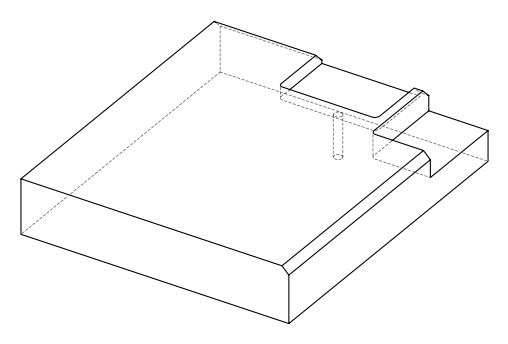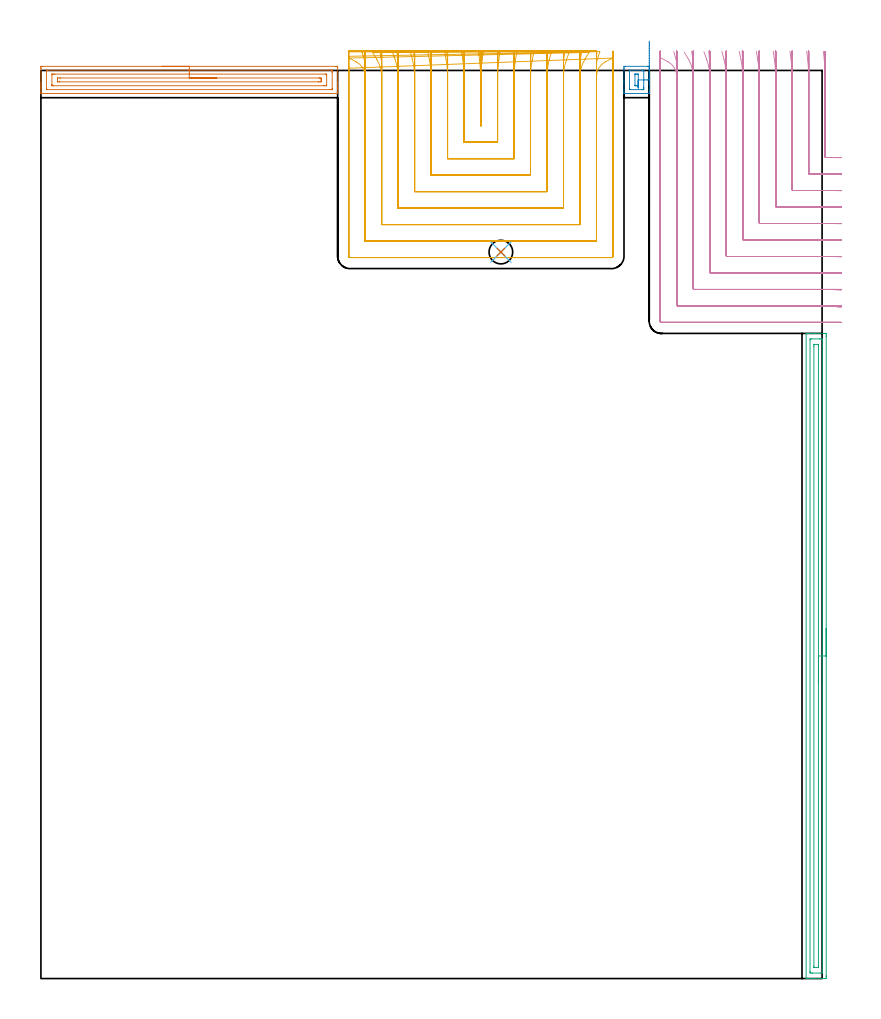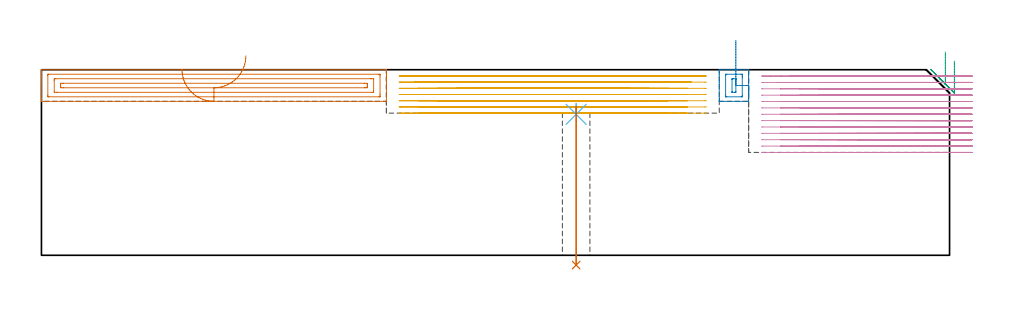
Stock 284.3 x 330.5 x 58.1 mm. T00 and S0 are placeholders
(PLAN: 7 operations, 3 tool changes, 74.1 min)
(1 AREA_MILL | FG_CHAMFER_SURFACE | UGT0205_001 | 3.67 min | 5579 mm3)
(2 AREA_MILL_1 | FG_CHAMFER_SURFACE_1 | UGT0205_001 | 0.51 min | 1024 mm3)
(3 AREA_MILL_2 | FG_CHAMFER_SURFACE_2 | UGT0205_001 | 5.83 min | 6381 mm3)
(4 MILL_CORNER_NOTCH_RECTANGULAR | CORNER_NOTCH_RECTANGULAR | NXT0201_009 | Follow Part, ap 2, ae 75% | 33.36 min | 155409 mm3)
(5 MILL_SLOT | SLOT_PARTIAL_RECTANGULAR | NXT0201_009 | Follow Part, ap 2, ae 75% | 30.47 min | 101484 mm3)
(6 SPOT_DRILL | STEP1HOLE | NXT0321_9005460120000 | 0.03 min | 2 mm3)
(7 DRILL_THROUGH_HOLE_INTO_CENTER | STEP1HOLE | NXT0301_057 | 0.2 min | 2569 mm3)
(TOOL UGT0205_001 | Chamfer Mill 20 x 3 x 45 deg. | D20 FL50 Z2)
(TOOL NXT0201_009 | ENDMILL 8mm [2P460-0800-NA 1630] | D8 FL26 Z6)
(TOOL NXT0321_9005460120000 | NC Spot Drill, 142deg, 12mm, Carbide, Uncoated | D12 PA142 FL30 Z2)
(TOOL NXT0301_057 | Carbide Drill 8.6mm [860.1-0860-026A1-MM 2214] | D8.6 PA140 FL47 Z2)
(OP 1 AREA_MILL)
G17 G21 G94 G90
T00 M6
G54
G17 G0 G90 X44. Y332. S1061 M3
G43 Z68.1 H0
Z58.2
G94 G1 X44.038 Z57.328 F250.
X44.152 Z56.463
X44.341 Z55.612
X44.603 Z54.78
X44.937 Z53.974
X45.34 Z53.2
X45.808 Z52.464
X46.34 Z51.772
X46.929 Z51.129
X47.572 Z50.539
X48.264 Z50.008
X49. Z49.54
X49.774 Z49.137
X50.58 Z48.803
X51.412 Z48.541
X52.264 Z48.352
X53.128 Z48.238
X54. Z48.2
X107.423
X107.797 Y331.996 Z48.202
X107.99 Y331.991 Z48.205
X108. Y331.794 Z48.403
Y326.164 Z54.031
Y325.539 Z54.658
Y325.278 Z54.919
Y324.653 Z55.544
Y324.391 Z55.805
Y323.868 Z56.331
Y323.505 Z56.694
Y322.406 Z57.793
Y322.122 Z58.069
X107.991 Y322.103 Z58.088
X107.869 Y322.1 Z58.1
X0.131
X0.01 Y322.103 Z58.088
X0.007 Y322.121 Z58.07
X0. Y322.406 Z57.793
Y323.142 Z57.057
Y323.868 Z56.331
Y324.391 Z55.805
Y324.653 Z55.544
Y325.278 Z54.919
Y325.539 Z54.658
Y326.164 Z54.031
Y331.169 Z49.028
X0.003 Y331.481 Z48.716
X0.008 Y331.991 Z48.205
X0.062 Y331.994 Z48.203
X0.577 Y332. Z48.2
X54.
Y330.586 Z49.614
X105.652
X105.863 Y330.584 Z49.616
X105.968 Y330.581 Z49.619
X105.987 Y330.579 Z49.621
X105.991 Y330.565 Z49.635
X105.996 Y330.534 Z49.666
X105.998 Y330.458 Z49.742
X106. Y330.239 Z49.961
Y329.709 Z50.491
Y324.036 Z56.164
X105.997 Y323.68 Z56.52
X105.994 Y323.578 Z56.622
X105.99 Y323.522 Z56.678
X105.972 Y323.52 Z56.68
X105.863 Y323.517 Z56.683
X105.643 Y323.514 Z56.686
X2.348
X2.137 Y323.516 Z56.684
X2.032 Y323.519 Z56.681
X2.013 Y323.521 Z56.679
X2.009 Y323.535 Z56.665
X2.004 Y323.566 Z56.634
X2.001 Y323.643 Z56.557
X2. Y323.861 Z56.339
Y330.064 Z50.136
X2.003 Y330.42 Z49.78
X2.006 Y330.522 Z49.678
X2.01 Y330.578 Z49.622
X2.028 Y330.58 Z49.62
X2.137 Y330.583 Z49.617
X2.357 Y330.586 Z49.614
X54.
Y329.172 Z51.028
X103.512 Y329.171 Z51.029
X103.862 Y329.168 Z51.032
X103.969 Y329.165 Z51.035
X103.99 Y328.96 Z51.24
X103.997 Y328.823 Z51.377
X104. Y328.685 Z51.515
X103.999 Y325.141 Z55.059
X103.991 Y325.003 Z55.197
X103.984 Y324.935 Z55.265
X103.949 Y324.932 Z55.268
X103.862 Y324.93 Z55.27
X103.322 Y324.928 Z55.272
X102.971
X4.488 Y324.929 Z55.271
X4.138 Y324.933 Z55.267
X4.031 Y324.935 Z55.265
X4.01 Y325.14 Z55.06
X4.003 Y325.278 Z54.922
X4. Y325.415 Z54.785
X4.001 Y328.959 Z51.241
X4.009 Y329.097 Z51.103
X4.016 Y329.165 Z51.035
X4.051 Y329.168 Z51.032
X4.138 Y329.17 Z51.03
X4.678 Y329.172 Z51.028
X5.029
X54.
Y327.757 Z52.443
X101.191
X101.372 Y327.756 Z52.444
X101.936 Y327.75 Z52.45
X101.99 Y327.742 Z52.458
X101.993 Y327.659 Z52.541
X101.997 Y327.483 Z52.717
X102. Y327.131 Z53.069
Y327.05 Z53.15
X101.997 Y326.647 Z53.553
X101.993 Y326.446 Z53.754
X101.99 Y326.352 Z53.848
X101.895 Y326.349 Z53.851
X101.191 Y326.344 Z53.856
X101.011 Y326.343 Z53.857
X6.809
X6.628 Y326.344 Z53.856
X6.064 Y326.35 Z53.85
X6.01 Y326.358 Z53.842
X6.007 Y326.441 Z53.759
X6.003 Y326.617 Z53.583
X6. Y326.969 Z53.231
Y327.05 Z53.15
X6.003 Y327.453 Z52.747
X6.007 Y327.654 Z52.546
X6.01 Y327.748 Z52.452
X6.105 Y327.751 Z52.449
X6.809 Y327.756 Z52.444
X6.989 Y327.757 Z52.443
X54.
X54.872 Z52.481
X55.736 Z52.595
X56.588 Z52.783
X57.42 Z53.046
X58.226 Z53.38
X59. Z53.782
X59.736 Z54.251
X60.428 Z54.782
X61.071 Z55.372
X61.66 Z56.015
X62.192 Z56.707
X62.66 Z57.443
X63.063 Z58.216
X63.397 Z59.022
X63.659 Z59.854
X63.848 Z60.706
X63.962 Z61.571
X64. Z62.443
G0 Z68.1
M5
M2
(OP 2 AREA_MILL_1)
G17 G21 G94 G90
T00 M6
G54
G17 G0 G90 X221.4 Y341.192 S1061 M3
G43 Z68.1 H0
Z53.145
G94 G1 Y340.549 Z52.556 F250.
Y339.857 Z52.025
Y339.121 Z51.556
Y338.347 Z51.153
Y337.541 Z50.819
Y336.709 Z50.557
Y335.858 Z50.368
Y334.993 Z50.254
Y334.121 Z50.216
Y333.25 Z50.254
Y332.385 Z50.368
Y331.533 Z50.557
Y330.701 Z50.819
Y329.895 Z51.153
Y329.121 Z51.556
Y328.385 Z52.025
Y327.693 Z52.556
Y327.05 Z53.145
Y326.164 Z54.031
Y325.563 Z54.634
Y325.278 Z54.919
Y323.505 Z56.69
Y322.934 Z57.265
Y322.434 Z57.765
Y322.124 Z58.066
X221.391 Y322.103 Z58.088
X221.257 Y322.1 Z58.1
X212.343
X212.209 Y322.103 Z58.088
X212.2 Y322.124 Z58.066
Y322.434 Z57.765
Y322.934 Z57.265
Y323.505 Z56.69
Y325.563 Z54.634
Y326.164 Z54.031
Y326.75 Z53.446
Y331.181 Z49.016
X212.203 Y331.481 Z48.716
X212.208 Y331.992 Z48.206
X212.273 Y331.994 Z48.203
X212.789 Y332. Z48.2
X220.811
X221.185 Y331.996 Z48.202
X221.39 Y331.992 Z48.206
X221.4 Y331.782 Z48.415
Y327.05 Z53.145
X220.809 Y327.052 Z53.148
X219.4 Y327.05 Z53.15
Y324.391 Z55.809
Y324.022 Z56.178
X219.397 Y323.652 Z56.548
X219.393 Y323.547 Z56.653
X219.39 Y323.52 Z56.68
X219.384 Y323.519 Z56.681
X219.359 Y323.517 Z56.683
X219.249 Y323.515 Z56.685
X219.028 Y323.514 Z56.686
X214.562
X214.351 Y323.518 Z56.682
X214.246 Y323.521 Z56.679
X214.21 Y323.528 Z56.672
X214.207 Y323.56 Z56.64
X214.204 Y323.646 Z56.554
X214.2 Y323.874 Z56.326
Y330.078 Z50.122
X214.203 Y330.448 Z49.752
X214.207 Y330.553 Z49.647
X214.21 Y330.58 Z49.62
X214.216 Y330.581 Z49.619
X214.241 Y330.584 Z49.616
X214.351 Y330.585 Z49.615
X214.572 Y330.586 Z49.614
X219.038
X219.249 Y330.582 Z49.618
X219.354 Y330.579 Z49.621
X219.391 Y330.572 Z49.628
X219.393 Y330.54 Z49.66
X219.397 Y330.455 Z49.745
X219.4 Y330.226 Z49.974
Y327.05 Z53.15
X217.4
Y325.278 Z54.922
X217.399 Y325.125 Z55.075
X217.394 Y324.971 Z55.229
X217.389 Y324.934 Z55.266
X217.376 Y324.932 Z55.268
X217.333 Y324.929 Z55.271
X217.246
X216.705
X216.354 Y324.932 Z55.268
X216.24 Y324.935 Z55.265
X216.21 Y324.945 Z55.255
X216.205 Y325.022 Z55.178
X216.201 Y325.124 Z55.076
Y328.976 Z51.224
X216.206 Y329.129 Z51.071
X216.211 Y329.166 Z51.034
X216.224 Y329.168 Z51.032
X216.267 Y329.171 Z51.029
X216.354 Y329.172 Z51.028
X216.895 Y329.171 Z51.029
X217.246 Y329.168 Z51.032
X217.36 Y329.165 Z51.035
X217.39 Y329.155 Z51.045
X217.395 Y329.078 Z51.122
X217.399 Y328.976 Z51.224
X217.4 Y327.05 Z53.15
Y326.461 Z53.793
Y325.93 Z54.485
Y325.461 Z55.221
Y325.058 Z55.995
Y324.724 Z56.801
Y324.462 Z57.633
Y324.273 Z58.484
Y324.159 Z59.349
Y324.121 Z60.221
Y324.159 Z61.092
Y324.273 Z61.957
Y324.462 Z62.809
Y324.724 Z63.641
Y325.058 Z64.447
Y325.461 Z65.221
Y325.93 Z65.957
Y326.461 Z66.649
Y327.05 Z67.292
G0 Z68.1
M5
M2
(OP 3 AREA_MILL_2)
G17 G21 G94 G90
T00 M6
G54
G17 G0 G90 X285.8 Y127.4 S1061 M3
G43 Z68.1 H0
Z60.8
G94 G1 Y127.362 Z59.928 F250.
Y127.248 Z59.064
Y127.059 Z58.212
Y126.797 Z57.38
Y126.463 Z56.574
Y126.06 Z55.8
Y125.591 Z55.064
Y125.06 Z54.372
Y124.471 Z53.729
Y123.828 Z53.14
Y123.136 Z52.608
Y122.4 Z52.14
Y121.626 Z51.737
Y120.82 Z51.403
Y119.988 Z51.141
Y119.136 Z50.952
Y118.272 Z50.838
Y117.4 Z50.8
Y0.941
X285.799 Y0.594 Z50.801
X285.794 Y0.056 Z50.803
X285.791 Y0.008 Z50.805
X285.258 Y0. Z51.339
X281.706 Z54.888
X281.113 Z55.483
X280.818 Z55.778
X280.225 Z56.371
X279.93 Z56.665
X279.34 Z57.259
X278.86 Z57.739
X278.533 Z58.058
X278.503 Y0.009 Z58.088
X278.5 Y0.148 Z58.1
Y234.652
X278.503 Y234.791 Z58.088
X278.533 Y234.8 Z58.058
X278.861 Z57.738
X279.339 Z57.26
X279.93 Z56.665
X281.114 Z55.483
X281.706 Z54.888
X284.962 Z51.635
X285.258 Y234.798 Z51.339
X285.791 Y234.792 Z50.806
X285.794 Y234.744 Z50.803
X285.799 Y234.206 Z50.801
X285.8 Y233.661 Z50.8
Y117.4
X284.386 Z52.214
X284.385 Y2.362 Z52.215
X284.37 Y2.01 Z52.23
X283.856 Y2.002 Z52.744
X280.818 Y2. Z55.782
X280.304 Y2.002 Z56.296
X279.93 Y2.01 Z56.67
X279.915 Y2.377 Z56.685
X279.914 Y2.393 Z56.686
X279.915 Y232.438 Z56.685
X279.93 Y232.79 Z56.67
X280.444 Y232.798 Z56.156
X283.482 Y232.8 Z53.118
X283.996 Y232.798 Z52.604
X284.37 Y232.79 Z52.23
X284.385 Y232.422 Z52.215
Y232.407
X284.386 Y117.4 Z52.214
X282.972 Z53.628
X282.971 Y4.673 Z53.629
X282.969 Y4.161 Z53.631
X282.967 Y4.066 Z53.633
X282.965 Y4.023 Z53.635
X282.956 Y4.01 Z53.644
X282.914 Y4.007 Z53.686
X282.753 Y4.001 Z53.847
X281.546 Z55.054
X281.439 Y4.002 Z55.161
X281.354 Y4.007 Z55.246
X281.334 Y4.011 Z55.266
X281.332 Y4.014 Z55.268
X281.33 Y4.034 Z55.27
X281.329 Y4.161 Z55.271
X281.328 Y4.54 Z55.272
X281.329 Y230.127 Z55.271
X281.331 Y230.639 Z55.269
X281.333 Y230.734 Z55.267
X281.335 Y230.777 Z55.265
X281.343 Y230.79 Z55.257
X281.386 Y230.793 Z55.214
X281.547 Y230.799 Z55.053
X282.754 Z53.846
X282.861 Y230.798 Z53.739
X282.946 Y230.793 Z53.654
X282.966 Y230.789 Z53.634
X282.968 Y230.786 Z53.632
X282.97 Y230.765 Z53.63
X282.971 Y230.639 Z53.629
Y230.26
X282.972 Y117.4 Z53.628
Y116.528 Z53.667
Y115.663 Z53.78
Y114.812 Z53.969
Y113.98 Z54.232
Y113.174 Z54.565
Y112.4 Z54.968
Y111.664 Z55.437
Y110.972 Z55.968
Y110.329 Z56.557
Y109.74 Z57.201
Y109.208 Z57.893
Y108.74 Z58.628
Y108.337 Z59.402
Y108.003 Z60.208
Y107.741 Z61.04
Y107.552 Z61.892
Y107.438 Z62.757
Y107.4 Z63.628
G0 Z68.1
M5
M2
(OP 4 MILL_CORNER_NOTCH_RECTANGULAR)
G17 G21 G94 G90
T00 M6
G54
G17 G0 G90 X284.792 Y337.405 S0 M3
G43 Z68.1 H1
Z56.108
G94 G1 X285.095 Y334.42 F250.
G2 X285.4 Y328.375 R60. F500.
G1 Y299.196
G3 X285.796 Y298.8 R0.4
G1 X287.293
G2 X288.3 Y298.792 R60.
G1 X291.3 Y298.741 F250.
G0 Z68.1
X278.711 Y337.481
Z56.108
G1 X279.052 Y334.5
G2 X279.4 Y328.375 R54. F500.
G1 Y293.196
G3 X279.796 Y292.8 R0.4
G1 X287.293
G2 X288.3 Y292.791 R54.
G1 X291.299 Y292.735 F250.
G0 Z68.1
X272.625 Y337.475
Z56.108
G1 X273.008 Y334.5
G2 X273.4 Y328.375 R48. F500.
G1 Y287.196
G3 X273.796 Y286.8 R0.4
G1 X287.293
G2 X288.3 Y286.789 R48.
G1 X291.299 Y286.727 F250.
G0 Z68.1
X266.514 Y337.468
Z56.108
G1 X266.951 Y334.5
G2 X267.4 Y328.375 R42. F500.
G1 Y281.196
G3 X267.796 Y280.8 R0.4
G1 X287.293
G2 X288.3 Y280.788 R42.
G1 X291.299 Y280.716 F250.
G0 Z68.1
X260.365 Y337.456
Z56.108
G1 X260.875 Y334.5
G2 X261.4 Y328.375 R36. F500.
G1 Y275.196
G3 X261.796 Y274.8 R0.4
G1 X287.293
G2 X288.3 Y274.786 R36.
G1 X291.299 Y274.702 F250.
G0 Z68.1
X254.156 Y337.437
Z56.108
G1 X254.768 Y334.5
G2 X255.4 Y328.375 R30. F500.
G1 Y269.197
G3 X255.797 Y268.8 R0.4
G1 X287.293
G2 X288.3 Y268.783 R30.
G1 X291.298 Y268.682 F250.
G0 Z68.1
X247.84 Y337.401
Z56.108
G1 X248.605 Y334.5
G2 X249.4 Y328.375 R24. F500.
G1 Y263.197
G3 X249.797 Y262.8 R0.4
G1 X287.293
G2 X288.3 Y262.779 R24.
G1 X291.297 Y262.653 F250.
G0 Z68.1
X241.305 Y337.321
Z56.108
G1 X242.326 Y334.5
G2 X243.4 Y328.375 R18. F500.
G1 Y257.197
G3 X243.797 Y256.8 R0.4
G1 X287.293
G2 X288.3 Y256.772 R18.
G1 X291.295 Y256.604 F250.
G0 Z68.1
X234.188 Y337.08
Z56.108
G1 X235.719 Y334.5
G2 X237.4 Y328.375 R12. F500.
G1 Y251.197
G3 X237.797 Y250.8 R0.4
G1 X287.293
G2 X288.3 Y250.758 R12.
G1 X291.289 Y250.506 F250.
G0 Z68.1
X225.597 Y335.081
Z56.108
G1 X228.24 Y333.661
G2 X231.4 Y328.375 R6. F500.
G1 Y245.197
G3 X231.797 Y244.8 R0.4
G1 X287.293
G2 X288.3 Y244.715 R6.
G1 X291.257 Y244.212 F250.
G0 Z68.1
X225.4 Y331.375
Z56.108
G1 Y328.375
Y239.197 F500.
G3 X225.797 Y238.8 R0.4
G1 X287.293
X290.293 F250.
G0 Z68.1
X285.303 Y337.35
Z54.115
G1 X285.38 Y334.351
G2 X285.4 Y332.802 R60. F500.
G1 Y299.196
G3 X285.796 Y298.8 R0.4
G1 X288.257
X288.3
X291.3 Y298.798 F250.
G0 Z68.1
X279.279 Y337.499
Z54.115
G1 X279.373 Y334.5
G2 X279.4 Y332.802 R54. F500.
G1 Y293.196
G3 X279.796 Y292.8 R0.4
G1 X288.257
X288.3
X291.3 Y292.798 F250.
G0 Z68.1
X273.264 Y337.498
Z54.115
G1 X273.37 Y334.5
G2 X273.4 Y332.802 R48. F500.
G1 Y287.196
G3 X273.796 Y286.8 R0.4
G1 X288.257
X288.3
X291.3 Y286.797 F250.
G0 Z68.1
X267.244 Y337.498
Z54.115
G1 X267.366 Y334.5
G2 X267.4 Y332.802 R42. F500.
G1 Y281.196
G3 X267.796 Y280.8 R0.4
G1 X288.257
X288.3
X291.3 Y280.797 F250.
G0 Z68.1
X261.218 Y337.497
Z54.115
G1 X261.36 Y334.5
G2 X261.4 Y332.802 R36. F500.
G1 Y275.196
G3 X261.796 Y274.8 R0.4
G1 X288.257
X288.3
X291.3 Y274.796 F250.
G0 Z68.1
X255.182 Y337.495
Z54.115
G1 X255.352 Y334.5
G2 X255.4 Y332.802 R30. F500.
G1 Y269.197
G3 X255.797 Y268.8 R0.4
G1 X288.257
X288.3
X291.3 Y268.796 F250.
G0 Z68.1
X249.128 Y337.492
Z54.115
G1 X249.34 Y334.5
G2 X249.4 Y332.802 R24. F500.
G1 Y263.197
G3 X249.797 Y262.8 R0.4
G1 X288.257
X288.3
X291.3 Y262.795 F250.
G0 Z68.1
X243.037 Y337.487
Z54.115
G1 X243.32 Y334.5
G2 X243.4 Y332.802 R18. F500.
G1 Y257.197
G3 X243.797 Y256.8 R0.4
G1 X288.257
X288.3
X291.3 Y256.793 F250.
G0 Z68.1
X236.855 Y337.47
Z54.115
G1 X237.279 Y334.5
G2 X237.4 Y332.802 R12. F500.
G1 Y251.197
G3 X237.797 Y250.8 R0.4
G1 X288.257
X288.3
X291.3 Y250.789 F250.
G0 Z68.1
X230.306 Y337.377
Z54.115
G1 X231.155 Y334.5
G2 X231.4 Y332.802 R6. F500.
G1 Y245.197
G3 X231.797 Y244.8 R0.4
G1 X288.257
X288.3
X291.3 Y244.779 F250.
G0 Z68.1
X225.4 Y335.802
Z54.115
G1 Y332.802
Y239.197 F500.
G3 X225.797 Y238.8 R0.4
G1 X288.257
X291.257 F250.
G0 Z68.1
X285.398 Y337.346
Z52.123
G1 X285.4 Y334.346
Y334.306 F500.
Y299.196
G3 X285.796 Y298.8 R0.4
G1 X288.3
X291.3 F250.
G0 Z68.1
X279.389 Y337.5
Z52.123
G1 X279.4 Y334.5
Y334.306 F500.
Y293.196
G3 X279.796 Y292.8 R0.4
G1 X288.3
X291.3 F250.
G0 Z68.1
X273.387 Y337.5
Z52.123
G1 X273.4 Y334.5
Y334.306 F500.
Y287.196
G3 X273.796 Y286.8 R0.4
G1 X288.3
X291.3 F250.
G0 Z68.1
X267.386 Y337.5
Z52.123
G1 X267.4 Y334.5
Y334.306 F500.
Y281.196
G3 X267.796 Y280.8 R0.4
G1 X288.3
X291.3 F250.
G0 Z68.1
X261.383 Y337.5
Z52.123
G1 X261.399 Y334.5
X261.4 Y334.306 F500.
Y275.196
G3 X261.796 Y274.8 R0.4
G1 X288.3
X291.3 F250.
G0 Z68.1
X255.38 Y337.5
Z52.123
G1 X255.399 Y334.5
X255.4 Y334.306 F500.
Y269.197
G3 X255.797 Y268.8 R0.4
G1 X288.3
X291.3 F250.
G0 Z68.1
X249.375 Y337.5
Z52.123
G1 X249.399 Y334.5
X249.4 Y334.306 F500.
Y263.197
G3 X249.797 Y262.8 R0.4
G1 X288.3
X291.3 F250.
G0 Z68.1
X243.367 Y337.5
Z52.123
G1 X243.399 Y334.5
X243.4 Y334.306 F500.
Y257.197
G3 X243.797 Y256.8 R0.4
G1 X288.3
X291.3 F250.
G0 Z68.1
X237.35 Y337.5
Z52.123
G1 X237.398 Y334.5
X237.4 Y334.306 F500.
Y251.197
G3 X237.797 Y250.8 R0.4
G1 X288.3
X291.3 F250.
G0 Z68.1
X231.3 Y337.498
Z52.123
G1 X231.397 Y334.5
X231.4 Y334.306 F500.
Y245.197
G3 X231.797 Y244.8 R0.4
G1 X288.3
X291.3 F250.
G0 Z68.1
X225.4 Y337.306
Z52.123
G1 Y334.306
Y239.197 F500.
G3 X225.797 Y238.8 R0.4
G1 X288.3
X291.3 F250.
G0 Z68.1
X285.4 Y337.346
Z50.131
G1 Y334.346
Y299.195 F500.
G3 X285.795 Y298.8 R0.4
G1 X288.3
X291.3 F250.
G0 Z68.1
X279.4 Y337.5
Z50.131
G1 Y334.5
Y293.196 F500.
G3 X279.796 Y292.8 R0.4
G1 X288.3
X291.3 F250.
G0 Z68.1
X273.4 Y337.5
Z50.131
G1 Y334.5
Y287.196 F500.
G3 X273.796 Y286.8 R0.4
G1 X288.3
X291.3 F250.
G0 Z68.1
X267.4 Y337.5
Z50.131
G1 Y334.5
Y281.196 F500.
G3 X267.796 Y280.8 R0.4
G1 X288.3
X291.3 F250.
G0 Z68.1
X261.4 Y337.5
Z50.131
G1 Y334.5
Y275.196 F500.
G3 X261.796 Y274.8 R0.4
G1 X288.3
X291.3 F250.
G0 Z68.1
X255.4 Y337.5
Z50.131
G1 Y334.5
Y269.197 F500.
G3 X255.797 Y268.8 R0.4
G1 X288.3
X291.3 F250.
G0 Z68.1
X249.4 Y337.5
Z50.131
G1 Y334.5
Y263.197 F500.
G3 X249.797 Y262.8 R0.4
G1 X288.3
X291.3 F250.
G0 Z68.1
X243.4 Y337.5
Z50.131
G1 Y334.5
Y257.197 F500.
G3 X243.797 Y256.8 R0.4
G1 X288.3
X291.3 F250.
G0 Z68.1
X237.4 Y337.5
Z50.131
G1 Y334.5
Y251.197 F500.
G3 X237.797 Y250.8 R0.4
G1 X288.3
X291.3 F250.
G0 Z68.1
X231.4 Y337.5
Z50.131
G1 Y334.5
Y245.197 F500.
G3 X231.797 Y244.8 R0.4
G1 X288.3
X291.3 F250.
G0 Z68.1
X225.4 Y337.5
Z50.131
G1 Y334.5
Y239.197 F500.
G3 X225.797 Y238.8 R0.4
G1 X288.3
X291.3 F250.
G0 Z68.1
X285.4 Y337.346
Z48.138
G1 Y334.346
Y299.196 F500.
G3 X285.796 Y298.8 R0.4
G1 X288.3
X291.3 F250.
G0 Z68.1
X279.4 Y337.5
Z48.138
G1 Y334.5
Y293.196 F500.
G3 X279.796 Y292.8 R0.4
G1 X288.3
X291.3 F250.
G0 Z68.1
X273.4 Y337.5
Z48.138
G1 Y334.5
Y287.196 F500.
G3 X273.796 Y286.8 R0.4
G1 X288.3
X291.3 F250.
G0 Z68.1
X267.4 Y337.5
Z48.138
G1 Y334.5
Y281.196 F500.
G3 X267.796 Y280.8 R0.4
G1 X288.3
X291.3 F250.
G0 Z68.1
X261.4 Y337.5
Z48.138
G1 Y334.5
Y275.196 F500.
G3 X261.796 Y274.8 R0.4
G1 X288.3
X291.3 F250.
G0 Z68.1
X255.4 Y337.5
Z48.138
G1 Y334.5
Y269.197 F500.
G3 X255.797 Y268.8 R0.4
G1 X288.3
X291.3 F250.
G0 Z68.1
X249.4 Y337.5
Z48.138
G1 Y334.5
Y263.197 F500.
G3 X249.797 Y262.8 R0.4
G1 X288.3
X291.3 F250.
G0 Z68.1
X243.4 Y337.5
Z48.138
G1 Y334.5
Y257.197 F500.
G3 X243.797 Y256.8 R0.4
G1 X288.3
X291.3 F250.
G0 Z68.1
X237.4 Y337.5
Z48.138
G1 Y334.5
Y251.197 F500.
G3 X237.797 Y250.8 R0.4
G1 X288.3
X291.3 F250.
G0 Z68.1
X231.4 Y337.5
Z48.138
G1 Y334.5
Y245.197 F500.
G3 X231.797 Y244.8 R0.4
G1 X288.3
X291.3 F250.
G0 Z68.1
X225.4 Y337.5
Z48.138
G1 Y334.5
Y239.197 F500.
G3 X225.797 Y238.8 R0.4
G1 X288.3
X291.3 F250.
G0 Z68.1
X285.4 Y337.346
Z46.146
G1 Y334.346
Y299.196 F500.
G3 X285.796 Y298.8 R0.4
G1 X288.3
X291.3 F250.
G0 Z68.1
X279.4 Y337.5
Z46.146
G1 Y334.5
Y293.196 F500.
G3 X279.796 Y292.8 R0.4
G1 X288.3
X291.3 F250.
G0 Z68.1
X273.4 Y337.5
Z46.146
G1 Y334.5
Y287.196 F500.
G3 X273.796 Y286.8 R0.4
G1 X288.3
X291.3 F250.
G0 Z68.1
X267.4 Y337.5
Z46.146
G1 Y334.5
Y281.196 F500.
G3 X267.796 Y280.8 R0.4
G1 X288.3
X291.3 F250.
G0 Z68.1
X261.4 Y337.5
Z46.146
G1 Y334.5
Y275.196 F500.
G3 X261.796 Y274.8 R0.4
G1 X288.3
X291.3 F250.
G0 Z68.1
X255.4 Y337.5
Z46.146
G1 Y334.5
Y269.197 F500.
G3 X255.797 Y268.8 R0.4
G1 X288.3
X291.3 F250.
G0 Z68.1
X249.4 Y337.5
Z46.146
G1 Y334.5
Y263.197 F500.
G3 X249.797 Y262.8 R0.4
G1 X288.3
X291.3 F250.
G0 Z68.1
X243.4 Y337.5
Z46.146
G1 Y334.5
Y257.197 F500.
G3 X243.797 Y256.8 R0.4
G1 X288.3
X291.3 F250.
G0 Z68.1
X237.4 Y337.5
Z46.146
G1 Y334.5
Y251.197 F500.
G3 X237.797 Y250.8 R0.4
G1 X288.3
X291.3 F250.
G0 Z68.1
X231.4 Y337.5
Z46.146
G1 Y334.5
Y245.197 F500.
G3 X231.797 Y244.8 R0.4
G1 X288.3
X291.3 F250.
G0 Z68.1
X225.4 Y337.5
Z46.146
G1 Y334.5
Y239.197 F500.
G3 X225.797 Y238.8 R0.4
G1 X288.3
X291.3 F250.
G0 Z68.1
X285.4 Y337.346
Z44.154
G1 Y334.346
Y299.196 F500.
G3 X285.796 Y298.8 R0.4
G1 X288.3
X291.3 F250.
G0 Z68.1
X279.4 Y337.5
Z44.154
G1 Y334.5
Y293.196 F500.
G3 X279.796 Y292.8 R0.4
G1 X288.3
X291.3 F250.
G0 Z68.1
X273.4 Y337.5
Z44.154
G1 Y334.5
Y287.196 F500.
G3 X273.796 Y286.8 R0.4
G1 X288.3
X291.3 F250.
G0 Z68.1
X267.4 Y337.5
Z44.154
G1 Y334.5
Y281.196 F500.
G3 X267.796 Y280.8 R0.4
G1 X288.3
X291.3 F250.
G0 Z68.1
X261.4 Y337.5
Z44.154
G1 Y334.5
Y275.196 F500.
G3 X261.796 Y274.8 R0.4
G1 X288.3
X291.3 F250.
G0 Z68.1
X255.4 Y337.5
Z44.154
G1 Y334.5
Y269.197 F500.
G3 X255.797 Y268.8 R0.4
G1 X288.3
X291.3 F250.
G0 Z68.1
X249.4 Y337.5
Z44.154
G1 Y334.5
Y263.197 F500.
G3 X249.797 Y262.8 R0.4
G1 X288.3
X291.3 F250.
G0 Z68.1
X243.4 Y337.5
Z44.154
G1 Y334.5
Y257.197 F500.
G3 X243.797 Y256.8 R0.4
G1 X288.3
X291.3 F250.
G0 Z68.1
X237.4 Y337.5
Z44.154
G1 Y334.5
Y251.197 F500.
G3 X237.797 Y250.8 R0.4
G1 X288.3
X291.3 F250.
G0 Z68.1
X231.4 Y337.5
Z44.154
G1 Y334.5
Y245.197 F500.
G3 X231.797 Y244.8 R0.4
G1 X288.3
X291.3 F250.
G0 Z68.1
X225.4 Y337.5
Z44.154
G1 Y334.5
Y239.197 F500.
G3 X225.797 Y238.8 R0.4
G1 X288.3
X291.3 F250.
G0 Z68.1
X285.4 Y337.346
Z42.162
G1 Y334.346
Y299.196 F500.
G3 X285.796 Y298.8 R0.4
G1 X288.3
X291.3 F250.
G0 Z68.1
X279.4 Y337.5
Z42.162
G1 Y334.5
Y293.196 F500.
G3 X279.796 Y292.8 R0.4
G1 X288.3
X291.3 F250.
G0 Z68.1
X273.4 Y337.5
Z42.162
G1 Y334.5
Y287.196 F500.
G3 X273.796 Y286.8 R0.4
G1 X288.3
X291.3 F250.
G0 Z68.1
X267.4 Y337.5
Z42.162
G1 Y334.5
Y281.196 F500.
G3 X267.796 Y280.8 R0.4
G1 X288.3
X291.3 F250.
G0 Z68.1
X261.4 Y337.5
Z42.162
G1 Y334.5
Y275.196 F500.
G3 X261.796 Y274.8 R0.4
G1 X288.3
X291.3 F250.
G0 Z68.1
X255.4 Y337.5
Z42.162
G1 Y334.5
Y269.197 F500.
G3 X255.797 Y268.8 R0.4
G1 X288.3
X291.3 F250.
G0 Z68.1
X249.4 Y337.5
Z42.162
G1 Y334.5
Y263.197 F500.
G3 X249.797 Y262.8 R0.4
G1 X288.3
X291.3 F250.
G0 Z68.1
X243.4 Y337.5
Z42.162
G1 Y334.5
Y257.197 F500.
G3 X243.797 Y256.8 R0.4
G1 X288.3
X291.3 F250.
G0 Z68.1
X237.4 Y337.5
Z42.162
G1 Y334.5
Y251.197 F500.
G3 X237.797 Y250.8 R0.4
G1 X288.3
X291.3 F250.
G0 Z68.1
X231.4 Y337.5
Z42.162
G1 Y334.5
Y245.197 F500.
G3 X231.797 Y244.8 R0.4
G1 X288.3
X291.3 F250.
G0 Z68.1
X225.4 Y337.5
Z42.162
G1 Y334.5
Y239.197 F500.
G3 X225.797 Y238.8 R0.4
G1 X288.3
X291.3 F250.
G0 Z68.1
X285.4 Y337.346
Z40.169
G1 Y334.346
Y299.196 F500.
G3 X285.796 Y298.8 R0.4
G1 X288.3
X291.3 F250.
G0 Z68.1
X279.4 Y337.5
Z40.169
G1 Y334.5
Y293.196 F500.
G3 X279.796 Y292.8 R0.4
G1 X288.3
X291.3 F250.
G0 Z68.1
X273.4 Y337.5
Z40.169
G1 Y334.5
Y287.196 F500.
G3 X273.796 Y286.8 R0.4
G1 X288.3
X291.3 F250.
G0 Z68.1
X267.4 Y337.5
Z40.169
G1 Y334.5
Y281.196 F500.
G3 X267.796 Y280.8 R0.4
G1 X288.3
X291.3 F250.
G0 Z68.1
X261.4 Y337.5
Z40.169
G1 Y334.5
Y275.196 F500.
G3 X261.796 Y274.8 R0.4
G1 X288.3
X291.3 F250.
G0 Z68.1
X255.4 Y337.5
Z40.169
G1 Y334.5
Y269.197 F500.
G3 X255.797 Y268.8 R0.4
G1 X288.3
X291.3 F250.
G0 Z68.1
X249.4 Y337.5
Z40.169
G1 Y334.5
Y263.197 F500.
G3 X249.797 Y262.8 R0.4
G1 X288.3
X291.3 F250.
G0 Z68.1
X243.4 Y337.5
Z40.169
G1 Y334.5
Y257.197 F500.
G3 X243.797 Y256.8 R0.4
G1 X288.3
X291.3 F250.
G0 Z68.1
X237.4 Y337.5
Z40.169
G1 Y334.5
Y251.197 F500.
G3 X237.797 Y250.8 R0.4
G1 X288.3
X291.3 F250.
G0 Z68.1
X231.4 Y337.5
Z40.169
G1 Y334.5
Y245.197 F500.
G3 X231.797 Y244.8 R0.4
G1 X288.3
X291.3 F250.
G0 Z68.1
X225.4 Y337.5
Z40.169
G1 Y334.5
Y239.197 F500.
G3 X225.797 Y238.8 R0.4
G1 X288.3
X291.3 F250.
G0 Z68.1
X285.4 Y337.346
Z38.177
G1 Y334.346
Y299.196 F500.
G3 X285.796 Y298.8 R0.4
G1 X288.3
X291.3 F250.
G0 Z68.1
X279.4 Y337.5
Z38.177
G1 Y334.5
Y293.196 F500.
G3 X279.796 Y292.8 R0.4
G1 X288.3
X291.3 F250.
G0 Z68.1
X273.4 Y337.5
Z38.177
G1 Y334.5
Y287.196 F500.
G3 X273.796 Y286.8 R0.4
G1 X288.3
X291.3 F250.
G0 Z68.1
X267.4 Y337.5
Z38.177
G1 Y334.5
Y281.196 F500.
G3 X267.796 Y280.8 R0.4
G1 X288.3
X291.3 F250.
G0 Z68.1
X261.4 Y337.5
Z38.177
G1 Y334.5
Y275.196 F500.
G3 X261.796 Y274.8 R0.4
G1 X288.3
X291.3 F250.
G0 Z68.1
X255.4 Y337.5
Z38.177
G1 Y334.5
Y269.197 F500.
G3 X255.797 Y268.8 R0.4
G1 X288.3
X291.3 F250.
G0 Z68.1
X249.4 Y337.5
Z38.177
G1 Y334.5
Y263.197 F500.
G3 X249.797 Y262.8 R0.4
G1 X288.3
X291.3 F250.
G0 Z68.1
X243.4 Y337.5
Z38.177
G1 Y334.5
Y257.197 F500.
G3 X243.797 Y256.8 R0.4
G1 X288.3
X291.3 F250.
G0 Z68.1
X237.4 Y337.5
Z38.177
G1 Y334.5
Y251.197 F500.
G3 X237.797 Y250.8 R0.4
G1 X288.3
X291.3 F250.
G0 Z68.1
X231.4 Y337.5
Z38.177
G1 Y334.5
Y245.197 F500.
G3 X231.797 Y244.8 R0.4
G1 X288.3
X291.3 F250.
G0 Z68.1
X225.4 Y337.5
Z38.177
G1 Y334.5
Y239.197 F500.
G3 X225.797 Y238.8 R0.4
G1 X288.3
X291.3 F250.
G0 Z68.1
X285.4 Y337.346
Z36.185
G1 Y334.346
Y299.196 F500.
G3 X285.796 Y298.8 R0.4
G1 X288.3
X291.3 F250.
G0 Z68.1
X279.4 Y337.5
Z36.185
G1 Y334.5
Y293.196 F500.
G3 X279.796 Y292.8 R0.4
G1 X288.3
X291.3 F250.
G0 Z68.1
X273.4 Y337.5
Z36.185
G1 Y334.5
Y287.196 F500.
G3 X273.796 Y286.8 R0.4
G1 X288.3
X291.3 F250.
G0 Z68.1
X267.4 Y337.5
Z36.185
G1 Y334.5
Y281.196 F500.
G3 X267.796 Y280.8 R0.4
G1 X288.3
X291.3 F250.
G0 Z68.1
X261.4 Y337.5
Z36.185
G1 Y334.5
Y275.196 F500.
G3 X261.796 Y274.8 R0.4
G1 X288.3
X291.3 F250.
G0 Z68.1
X255.4 Y337.5
Z36.185
G1 Y334.5
Y269.197 F500.
G3 X255.797 Y268.8 R0.4
G1 X288.3
X291.3 F250.
G0 Z68.1
X249.4 Y337.5
Z36.185
G1 Y334.5
Y263.197 F500.
G3 X249.797 Y262.8 R0.4
G1 X288.3
X291.3 F250.
G0 Z68.1
X243.4 Y337.5
Z36.185
G1 Y334.5
Y257.197 F500.
G3 X243.797 Y256.8 R0.4
G1 X288.3
X291.3 F250.
G0 Z68.1
X237.4 Y337.5
Z36.185
G1 Y334.5
Y251.197 F500.
G3 X237.797 Y250.8 R0.4
G1 X288.3
X291.3 F250.
G0 Z68.1
X231.4 Y337.5
Z36.185
G1 Y334.5
Y245.197 F500.
G3 X231.797 Y244.8 R0.4
G1 X288.3
X291.3 F250.
G0 Z68.1
X225.4 Y337.5
Z36.185
G1 Y334.5
Y239.197 F500.
G3 X225.797 Y238.8 R0.4
G1 X288.3
X291.3 F250.
G0 Z68.1
X285.4 Y337.346
Z34.192
G1 Y334.346
Y299.196 F500.
G3 X285.796 Y298.8 R0.4
G1 X288.3
X291.3 F250.
G0 Z68.1
X279.4 Y337.5
Z34.192
G1 Y334.5
Y293.196 F500.
G3 X279.796 Y292.8 R0.4
G1 X288.3
X291.3 F250.
G0 Z68.1
X273.4 Y337.5
Z34.192
G1 Y334.5
Y287.196 F500.
G3 X273.796 Y286.8 R0.4
G1 X288.3
X291.3 F250.
G0 Z68.1
X267.4 Y337.5
Z34.192
G1 Y334.5
Y281.196 F500.
G3 X267.796 Y280.8 R0.4
G1 X288.3
X291.3 F250.
G0 Z68.1
X261.4 Y337.5
Z34.192
G1 Y334.5
Y275.196 F500.
G3 X261.796 Y274.8 R0.4
G1 X288.3
X291.3 F250.
G0 Z68.1
X255.4 Y337.5
Z34.192
G1 Y334.5
Y269.197 F500.
G3 X255.797 Y268.8 R0.4
G1 X288.3
X291.3 F250.
G0 Z68.1
X249.4 Y337.5
Z34.192
G1 Y334.5
Y263.197 F500.
G3 X249.797 Y262.8 R0.4
G1 X288.3
X291.3 F250.
G0 Z68.1
X243.4 Y337.5
Z34.192
G1 Y334.5
Y257.197 F500.
G3 X243.797 Y256.8 R0.4
G1 X288.3
X291.3 F250.
G0 Z68.1
X237.4 Y337.5
Z34.192
G1 Y334.5
Y251.197 F500.
G3 X237.797 Y250.8 R0.4
G1 X288.3
X291.3 F250.
G0 Z68.1
X231.4 Y337.5
Z34.192
G1 Y334.5
Y245.197 F500.
G3 X231.797 Y244.8 R0.4
G1 X288.3
X291.3 F250.
G0 Z68.1
X225.4 Y337.5
Z34.192
G1 Y334.5
Y239.197 F500.
G3 X225.797 Y238.8 R0.4
G1 X288.3
X291.3 F250.
G0 Z68.1
X285.4 Y337.346
Z32.2
G1 Y334.346
Y299.196 F500.
G3 X285.796 Y298.8 R0.4
G1 X288.3
X291.3 F250.
G0 Z68.1
X279.4 Y337.5
Z32.2
G1 Y334.5
Y293.196 F500.
G3 X279.796 Y292.8 R0.4
G1 X288.3
X291.3 F250.
G0 Z68.1
X273.4 Y337.5
Z32.2
G1 Y334.5
Y287.196 F500.
G3 X273.796 Y286.8 R0.4
G1 X288.3
X291.3 F250.
G0 Z68.1
X267.4 Y337.5
Z32.2
G1 Y334.5
Y281.196 F500.
G3 X267.796 Y280.8 R0.4
G1 X288.3
X291.3 F250.
G0 Z68.1
X261.4 Y337.5
Z32.2
G1 Y334.5
Y275.196 F500.
G3 X261.796 Y274.8 R0.4
G1 X288.3
X291.3 F250.
G0 Z68.1
X255.4 Y337.5
Z32.2
G1 Y334.5
Y269.197 F500.
G3 X255.797 Y268.8 R0.4
G1 X288.3
X291.3 F250.
G0 Z68.1
X249.4 Y337.5
Z32.2
G1 Y334.5
Y263.197 F500.
G3 X249.797 Y262.8 R0.4
G1 X288.3
X291.3 F250.
G0 Z68.1
X243.4 Y337.5
Z32.2
G1 Y334.5
Y257.197 F500.
G3 X243.797 Y256.8 R0.4
G1 X288.3
X291.3 F250.
G0 Z68.1
X237.4 Y337.5
Z32.2
G1 Y334.5
Y251.197 F500.
G3 X237.797 Y250.8 R0.4
G1 X288.3
X291.3 F250.
G0 Z68.1
X231.4 Y337.5
Z32.2
G1 Y334.5
Y245.197 F500.
G3 X231.797 Y244.8 R0.4
G1 X288.3
X291.3 F250.
G0 Z68.1
X225.4 Y337.5
Z32.2
G1 Y334.5
Y239.197 F500.
G3 X225.797 Y238.8 R0.4
G1 X288.3
X291.3 F250.
G0 Z68.1
M5
M2
(OP 5 MILL_SLOT)
G17 G21 G94 G90
T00 M6
G54
G17 G0 G90 X159.212 Y337.475 S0 M3
G43 Z68.1 H1
Z56.157
G94 G1 X159.599 Y334.5 F250.
G2 X160. Y328.306 R48. F500.
G1 Y310.4
X160.2
Y328.302
G2 X160.602 Y334.5 R48.
G1 X160.989 Y337.475 F250.
X153.098 Y337.467
X153.541 Y334.5
G2 X154. Y328.306 R42. F500.
G1 Y304.4
X166.2
Y328.302
G2 X166.66 Y334.5 R42.
G1 X167.103 Y337.467 F250.
X146.947 Y337.455
X147.463 Y334.5
G2 X148. Y328.306 R36. F500.
G1 Y298.4
X172.2
Y328.302
G2 X172.738 Y334.5 R36.
G1 X173.254 Y337.455 F250.
X140.734 Y337.435
X141.354 Y334.5
G2 X142. Y328.306 R30. F500.
G1 Y292.4
X178.2
Y328.302
G2 X178.847 Y334.5 R30.
G1 X179.467 Y337.435 F250.
X134.413 Y337.398
X135.187 Y334.5
G2 X136. Y328.306 R24. F500.
G1 Y286.4
X184.2
Y328.302
G2 X185.014 Y334.5 R24.
G1 X185.789 Y337.398 F250.
X127.868 Y337.317
X128.901 Y334.5
G2 X130. Y328.306 R18. F500.
G1 Y280.4
X190.2
Y328.302
G2 X191.301 Y334.5 R18.
G1 X192.334 Y337.317 F250.
X120.729 Y337.069
X122.278 Y334.5
G2 X124. Y328.306 R12. F500.
G1 Y274.4
X196.2
Y328.302
G2 X197.925 Y334.5 R12.
G1 X199.474 Y337.069 F250.
X112.169 Y335.012
X114.817 Y333.603
G2 X118. Y328.306 R6. F500.
G1 Y268.4
X202.2
Y328.302
G2 X205.385 Y333.6 R6.
G1 X208.034 Y335.008 F250.
X112. Y331.306 F500.
Y328.306 F250.
Y262.9 F500.
G3 X112.5 Y262.4 R0.5
G1 X207.7
G3 X208.2 Y262.9 R0.5
G1 Y328.302
Y331.302 F250.
G0 Z68.1
X159.849 Y337.498
Z54.214
G1 X159.964 Y334.5
G2 X160. Y332.651 R48. F500.
G1 Y310.4
X160.2
Y332.648
G2 X160.236 Y334.5 R48.
G1 X160.352 Y337.498 F250.
X153.827 Y337.497
X153.959 Y334.5
G2 X154. Y332.651 R42. F500.
G1 Y304.4
X166.2
Y332.648
G2 X166.241 Y334.5 R42.
G1 X166.373 Y337.497 F250.
X147.798 Y337.496
X147.952 Y334.5
G2 X148. Y332.651 R36. F500.
G1 Y298.4
X172.2
Y332.648
G2 X172.248 Y334.5 R36.
G1 X172.402 Y337.496 F250.
X141.758 Y337.494
X141.943 Y334.5
G2 X142. Y332.651 R30. F500.
G1 Y292.4
X178.2
Y332.648
G2 X178.257 Y334.5 R30.
G1 X178.442 Y337.494 F250.
X135.697 Y337.491
X135.929 Y334.5
G2 X136. Y332.651 R24. F500.
G1 Y286.4
X184.2
Y332.648
G2 X184.272 Y334.5 R24.
G1 X184.503 Y337.491 F250.
X129.597 Y337.484
X129.905 Y334.5
G2 X130. Y332.651 R18. F500.
G1 Y280.4
X190.2
Y332.648
G2 X190.296 Y334.5 R18.
G1 X190.604 Y337.484 F250.
X123.394 Y337.464
X123.857 Y334.5
G2 X124. Y332.651 R12. F500.
G1 Y274.4
X196.2
Y332.648
G2 X196.344 Y334.5 R12.
G1 X196.807 Y337.464 F250.
X116.783 Y337.354
X117.708 Y334.5
G2 X118. Y332.651 R6. F500.
G1 Y268.4
X202.2
Y332.648
G2 X202.493 Y334.5 R6.
G1 X203.419 Y337.353 F250.
X112. Y335.651
Y332.651
Y262.9 F500.
G3 X112.5 Y262.4 R0.5
G1 X207.7
G3 X208.2 Y262.9 R0.5
G1 Y332.648
Y335.648 F250.
G0 X159.984 Y337.5 Z52.271
G1 X159.999 Y334.5
X160. Y334.252 F500.
Y310.4
X160.2
Y334.26
X160.201 Y334.5
X160.216 Y337.5 F250.
X153.982
X153.999 Y334.5
X154. Y334.252 F500.
Y304.4
X166.2
Y334.26
X166.201 Y334.5
X166.218 Y337.5 F250.
X147.978
X147.999 Y334.5
X148. Y334.252 F500.
Y298.4
X172.2
Y334.26
X172.201 Y334.5
X172.221 Y337.5 F250.
X141.974
X141.999 Y334.5
G2 X142. Y334.252 R30. F500.
G1 Y292.4
X178.2
Y334.26
X178.201 Y334.5
X178.225 Y337.5 F250.
X135.968
X135.999 Y334.5
G2 X136. Y334.252 R24. F500.
G1 Y286.4
X184.2
Y334.26
G2 X184.201 Y334.5 R24.
G1 X184.231 Y337.5 F250.
X129.957
X129.998 Y334.5
G2 X130. Y334.252 R18. F500.
G1 Y280.4
X190.2
Y334.26
G2 X190.202 Y334.5 R18.
G1 X190.242 Y337.5 F250.
X123.935 Y337.499
X123.997 Y334.5
G2 X124. Y334.252 R12. F500.
G1 Y274.4
X196.2
Y334.26
G2 X196.202 Y334.5 R12.
G1 X196.262 Y337.499 F250.
X117.871 Y337.497
X117.995 Y334.5
G2 X118. Y334.252 R6. F500.
G1 Y268.4
X202.2
Y334.26
G2 X202.205 Y334.5 R6.
G1 X202.325 Y337.498 F250.
X112. Y337.252
Y334.252
Y262.9 F500.
G3 X112.5 Y262.4 R0.5
G1 X207.7
G3 X208.2 Y262.9 R0.5
G1 Y334.26
Y337.26 F250.
G0 X160. Y337.5 Z50.329
G1 Y334.5
Y310.4 F500.
X160.2
Y334.5
Y337.5 F250.
X154.
Y334.5
Y304.4 F500.
X166.2
Y334.5
Y337.5 F250.
X148.
Y334.5
Y298.4 F500.
X172.2
Y334.5
Y337.5 F250.
X142.
Y334.5
Y292.4 F500.
X178.2
Y334.5
Y337.5 F250.
X136.
Y334.5
Y286.4 F500.
X184.2
Y334.5
Y337.5 F250.
X130.
Y334.5
Y280.4 F500.
X190.2
Y334.5
Y337.5 F250.
X124.
Y334.5
Y274.4 F500.
X196.2
Y334.5
Y337.5 F250.
X118.
Y334.5
Y268.4 F500.
X202.2
Y334.5
Y337.5 F250.
X112.
Y334.5
Y262.9 F500.
G3 X112.5 Y262.4 R0.5
G1 X207.7
G3 X208.2 Y262.9 R0.5
G1 Y334.5
Y337.5 F250.
G0 X160. Z48.386
G1 Y334.5
Y310.4 F500.
X160.2
Y334.5
Y337.5 F250.
X154.
Y334.5
Y304.4 F500.
X166.2
Y334.5
Y337.5 F250.
X148.
Y334.5
Y298.4 F500.
X172.2
Y334.5
Y337.5 F250.
X142.
Y334.5
Y292.4 F500.
X178.2
Y334.5
Y337.5 F250.
X136.
Y334.5
Y286.4 F500.
X184.2
Y334.5
Y337.5 F250.
X130.
Y334.5
Y280.4 F500.
X190.2
Y334.5
Y337.5 F250.
X124.
Y334.5
Y274.4 F500.
X196.2
Y334.5
Y337.5 F250.
X118.
Y334.5
Y268.4 F500.
X202.2
Y334.5
Y337.5 F250.
X112.
Y334.5
Y262.9 F500.
G3 X112.5 Y262.4 R0.5
G1 X207.7
G3 X208.2 Y262.9 R0.5
G1 Y334.5
Y337.5 F250.
G0 X160. Z46.443
G1 Y334.5
Y310.4 F500.
X160.2
Y334.5
Y337.5 F250.
X154.
Y334.5
Y304.4 F500.
X166.2
Y334.5
Y337.5 F250.
X148.
Y334.5
Y298.4 F500.
X172.2
Y334.5
Y337.5 F250.
X142.
Y334.5
Y292.4 F500.
X178.2
Y334.5
Y337.5 F250.
X136.
Y334.5
Y286.4 F500.
X184.2
Y334.5
Y337.5 F250.
X130.
Y334.5
Y280.4 F500.
X190.2
Y334.5
Y337.5 F250.
X124.
Y334.5
Y274.4 F500.
X196.2
Y334.5
Y337.5 F250.
X118.
Y334.5
Y268.4 F500.
X202.2
Y334.5
Y337.5 F250.
X112.
Y334.5
Y262.9 F500.
G3 X112.5 Y262.4 R0.5
G1 X207.7
G3 X208.2 Y262.9 R0.5
G1 Y334.5
Y337.5 F250.
G0 X160. Z44.5
G1 Y334.5
Y310.4 F500.
X160.2
Y334.5
Y337.5 F250.
X154.
Y334.5
Y304.4 F500.
X166.2
Y334.5
Y337.5 F250.
X148.
Y334.5
Y298.4 F500.
X172.2
Y334.5
Y337.5 F250.
X142.
Y334.5
Y292.4 F500.
X178.2
Y334.5
Y337.5 F250.
X136.
Y334.5
Y286.4 F500.
X184.2
Y334.5
Y337.5 F250.
X130.
Y334.5
Y280.4 F500.
X190.2
Y334.5
Y337.5 F250.
X124.
Y334.5
Y274.4 F500.
X196.2
Y334.5
Y337.5 F250.
X118.
Y334.5
Y268.4 F500.
X202.2
Y334.5
Y337.5 F250.
X112.
Y334.5
Y262.9 F500.
G3 X112.5 Y262.4 R0.5
G1 X207.7
G3 X208.2 Y262.9 R0.5
G1 Y334.5
Y337.5 F250.
G0 Z68.1
M5
M2
(OP 6 SPOT_DRILL)
G17 G21 G94 G90
T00 M6
G54
G17 G0 G90 X167.4 Y264.4 S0 M3
G43 Z68.1 H0
G94 G81 G98 Z44.13 F250. R47.5
G80
M5
M2
(OP 7 DRILL_THROUGH_HOLE_INTO_CENTER)
G17 G21 G94 G90
T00 M6
G54
G17 G0 G90 X167.4 Y264.4 S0 M3
G43 Z68.1 H1
G94 G73 G98 Z-3.065 F250. Q7.928 R46.5
G80
M5
M2
